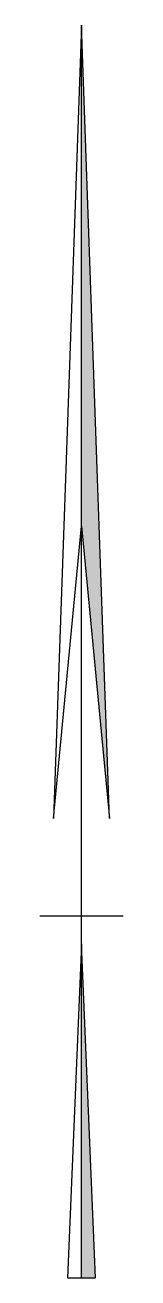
# Model space of a CAD drawing. Extents: x -0.6 to 0.6, y -5.2 to 12.8.
import ezdxf

# ---------------------------------------------------------------- set-up
doc = ezdxf.new("R2010")
doc.units = 0

msp = doc.modelspace()

# ---------------------------------------------------------------- hatches: boundary and pattern name
h = msp.add_hatch(color=256)
h.dxf.hatch_style = 1
h.paths.add_polyline_path([(0, -0.4), (0, -5.2), (0.2, -5.2)])
h.paths.add_polyline_path([(0, 12.8), (0, 5.6), (0.4, 1.4)])

# ---------------------------------------------------------------- linework, layer by layer
for p, q in [((0, 12.8), (-0.4, 1.4)), ((0, -5.2), (0, 12.8)), ((0.4, 1.4), (0, 12.8)), ((-0.4, 1.4), (0, 5.6)), ((0, 5.6), (0.4, 1.4)), ((-0.6, 0), (0.6, 0)), ((0, -0.4), (-0.2, -5.2)), ((0.2, -5.2), (0, -0.4)), ((-0.2, -5.2), (0.2, -5.2))]:
    msp.add_line(p, q)

doc.saveas('drawing.dxf')
